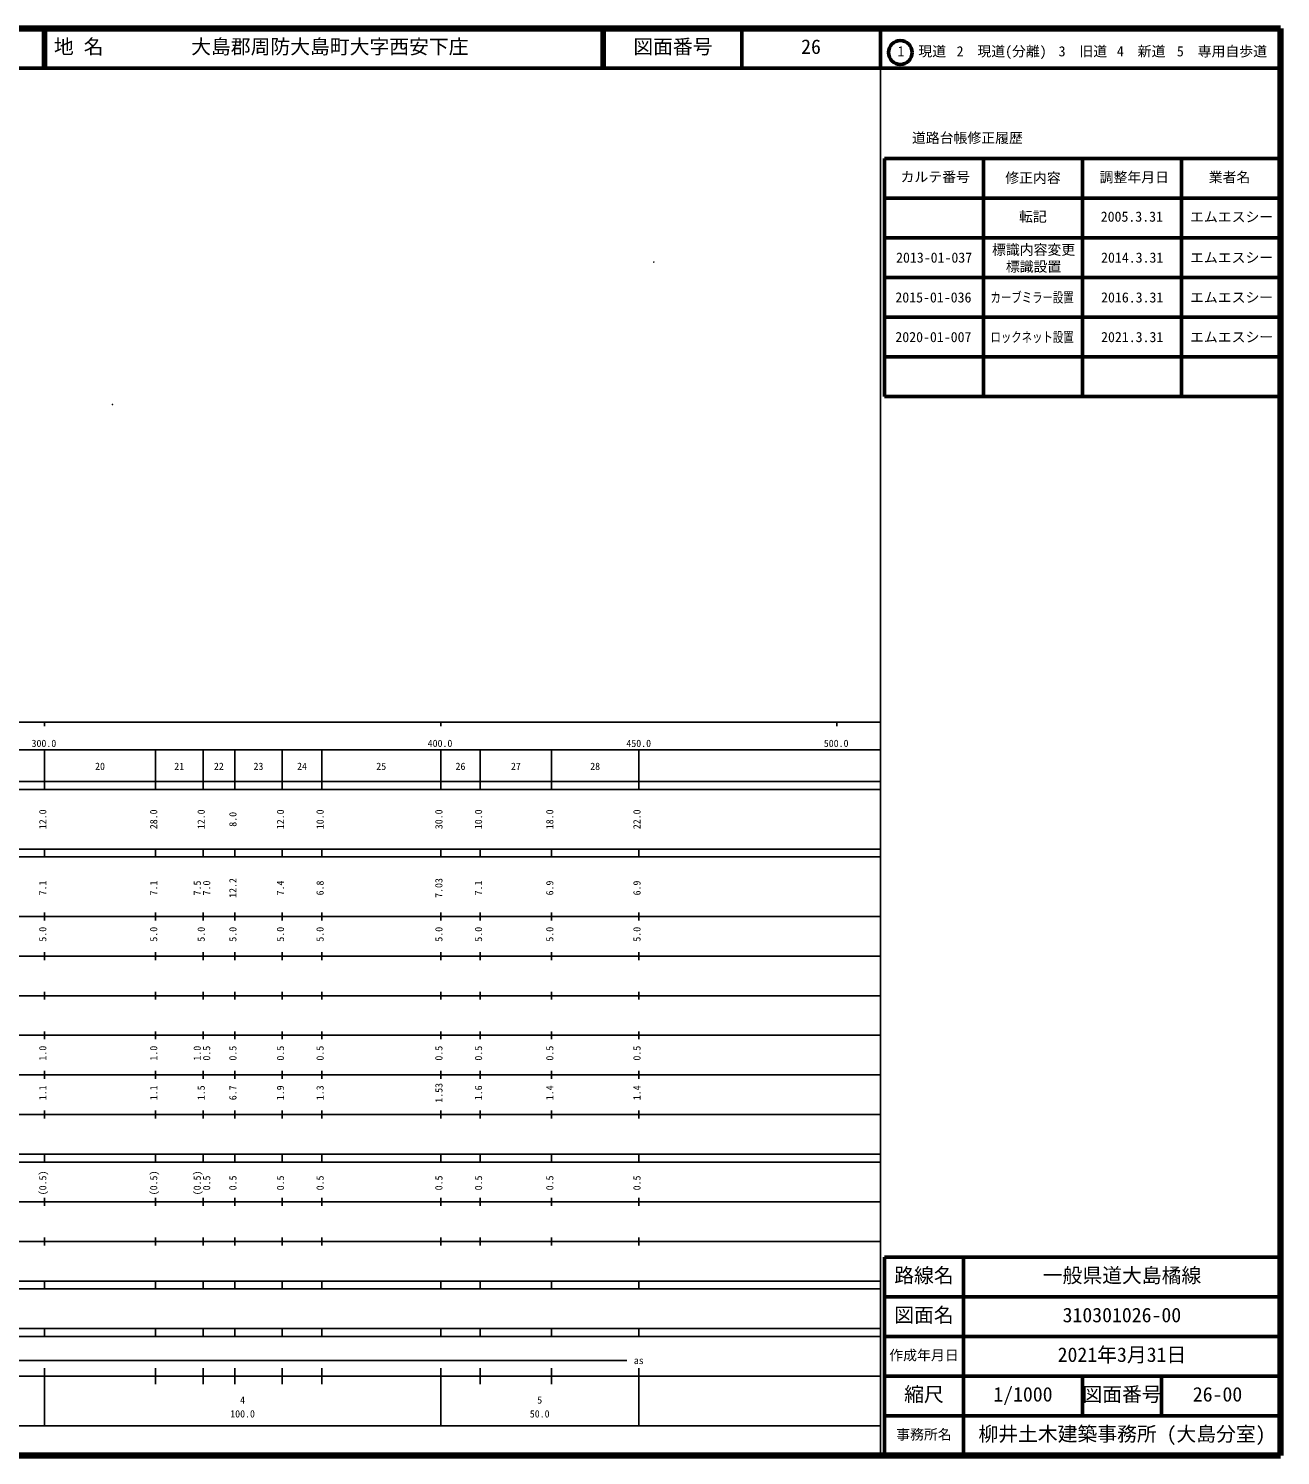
# Model space of a CAD drawing. Units: millimetres on the paper, with parts at other scales. Extents: x 40 to 680, y 20 to 380.
# Drawn here: x 364 to 680, y 20 to 380 of the extents above; entities that cross this region are included whole.
import ezdxf
from ezdxf.enums import TextEntityAlignment as Align

# ---------------------------------------------------------------- set-up
doc = ezdxf.new("R2010")
doc.units = ezdxf.units.MM
for name, color, linetype, lineweight in [('M-OTRS', 6, 'Continuous', 25), ('M-TTL', 2, 'Continuous', 140), ('M-TTL-BAND', 7, 'Continuous', 25), ('M-TTL-FRAM', 2, 'Continuous', 50), ('M-TTL-LINE', 7, 'Continuous', 50)]:
    doc.layers.add(name, color=color, linetype=linetype, lineweight=lineweight)
doc.layers.add('M-TTL-TXT', color=7, linetype='Continuous')
doc.styles.add('ＭＳ ゴシック', font='')
doc.styles.get('ＭＳ ゴシック').set_extended_font_data('MS Gothic')

msp = doc.modelspace()

# ---------------------------------------------------------------- linework, layer by layer
at = {"layer": 'M-OTRS'}
for centre, radius in [((521.789, 321.092), 0.0313), ((521.789, 321.092), 0.025), ((521.789, 321.092), 0.0188), ((521.789, 321.092), 0.0125), ((521.789, 321.092), 0.0063), ((385.162, 285.134), 0.0313), ((385.162, 285.134), 0.025), ((385.162, 285.134), 0.0188), ((385.162, 285.134), 0.0125), ((385.162, 285.134), 0.0063)]:
    msp.add_circle(centre, radius, dxfattribs=at)
at = {"layer": 'M-TTL'}
for p, q in [((680, 380), (40, 380)), ((680, 20), (680, 380)), ((40, 20), (680, 20))]:
    msp.add_line(p, q, dxfattribs=at)
at = {"layer": 'M-TTL-BAND'}
for p, q in [((579, 20), (579, 370)), ((40, 205), (579, 205)), ((368, 205), (368, 204)), ((468, 205), (468, 204)), ((568, 205), (568, 204)), ((68, 198), (579, 198)), ((368, 188), (368, 198)), ((396, 188), (396, 198)), ((408, 188), (408, 198)), ((416, 188), (416, 198)), ((428, 188), (428, 198)), ((438, 188), (438, 198)), ((468, 188), (468, 198)), ((478, 188), (478, 198)), ((496, 188), (496, 198)), ((518, 188), (518, 198)), ((40, 190), (579, 190)), ((40, 188), (579, 188)), ((40, 173), (579, 173)), ((368, 171), (368, 173)), ((396, 171), (396, 173)), ((408, 171), (408, 173)), ((416, 171), (416, 173)), ((428, 171), (428, 173)), ((438, 171), (438, 173)), ((468, 171), (468, 173)), ((478, 171), (478, 173)), ((496, 171), (496, 173)), ((518, 171), (518, 173)), ((40, 171), (579, 171)), ((40, 156), (579, 156)), ((368, 155), (368, 157)), ((396, 155), (396, 157)), ((408, 155), (408, 157)), ((416, 155), (416, 157)), ((428, 155), (428, 157)), ((438, 155), (438, 157)), ((468, 155), (468, 157)), ((478, 155), (478, 157)), ((496, 155), (496, 157)), ((518, 155), (518, 157)), ((46, 146), (579, 146)), ((368, 145), (368, 147)), ((396, 145), (396, 147)), ((408, 145), (408, 147)), ((416, 145), (416, 147)), ((428, 145), (428, 147)), ((438, 145), (438, 147)), ((468, 145), (468, 147)), ((478, 145), (478, 147)), ((496, 145), (496, 147)), ((518, 145), (518, 147)), ((368, 135), (368, 137)), ((396, 135), (396, 137)), ((408, 135), (408, 137)), ((416, 135), (416, 137)), ((428, 135), (428, 137)), ((438, 135), (438, 137)), ((468, 135), (468, 137)), ((478, 135), (478, 137)), ((496, 135), (496, 137)), ((518, 135), (518, 137)), ((52, 136), (579, 136)), ((46, 126), (579, 126)), ((368, 125), (368, 127)), ((396, 125), (396, 127)), ((408, 125), (408, 127)), ((416, 125), (416, 127)), ((428, 125), (428, 127)), ((438, 125), (438, 127)), ((468, 125), (468, 127)), ((478, 125), (478, 127)), ((496, 125), (496, 127)), ((518, 125), (518, 127)), ((52, 116), (579, 116)), ((368, 115), (368, 117)), ((396, 115), (396, 117)), ((408, 115), (408, 117)), ((416, 115), (416, 117)), ((428, 115), (428, 117)), ((438, 115), (438, 117)), ((468, 115), (468, 117)), ((478, 115), (478, 117)), ((496, 115), (496, 117)), ((518, 115), (518, 117)), ((46, 106), (579, 106)), ((368, 105), (368, 107)), ((396, 105), (396, 107)), ((408, 105), (408, 107)), ((416, 105), (416, 107)), ((428, 105), (428, 107)), ((438, 105), (438, 107)), ((468, 105), (468, 107)), ((478, 105), (478, 107)), ((496, 105), (496, 107)), ((518, 105), (518, 107)), ((40, 96), (579, 96)), ((40, 94), (579, 94)), ((368, 94), (368, 96)), ((396, 94), (396, 96)), ((408, 94), (408, 96)), ((416, 94), (416, 96)), ((428, 94), (428, 96)), ((438, 94), (438, 96)), ((468, 94), (468, 96)), ((478, 94), (478, 96)), ((496, 94), (496, 96)), ((518, 94), (518, 96)), ((49, 84), (579, 84)), ((368, 83), (368, 85)), ((396, 83), (396, 85)), ((408, 83), (408, 85)), ((416, 83), (416, 85)), ((428, 83), (428, 85)), ((438, 83), (438, 85)), ((468, 83), (468, 85)), ((478, 83), (478, 85)), ((496, 83), (496, 85)), ((518, 83), (518, 85)), ((40, 74), (579, 74)), ((368, 73), (368, 75)), ((396, 73), (396, 75)), ((408, 73), (408, 75)), ((416, 73), (416, 75)), ((428, 73), (428, 75)), ((438, 73), (438, 75)), ((468, 73), (468, 75)), ((478, 73), (478, 75)), ((496, 73), (496, 75)), ((518, 73), (518, 75)), ((40, 64), (579, 64)), ((40, 62), (579, 62)), ((368, 62), (368, 64)), ((396, 62), (396, 64)), ((408, 62), (408, 64)), ((416, 62), (416, 64)), ((428, 62), (428, 64)), ((438, 62), (438, 64)), ((468, 62), (468, 64)), ((478, 62), (478, 64)), ((496, 62), (496, 64)), ((518, 62), (518, 64)), ((40, 52), (579, 52)), ((368, 50), (368, 52)), ((396, 50), (396, 52)), ((408, 50), (408, 52)), ((416, 50), (416, 52)), ((428, 50), (428, 52)), ((438, 50), (438, 52)), ((468, 50), (468, 52)), ((478, 50), (478, 52)), ((496, 50), (496, 52)), ((518, 50), (518, 52)), ((40, 50), (579, 50)), ((71, 44), (515, 44)), ((40, 40), (579, 40)), ((368, 27.5), (368, 42)), ((396, 38), (396, 42)), ((408, 38), (408, 42)), ((416, 38), (416, 42)), ((428, 38), (428, 42)), ((438, 38), (438, 42)), ((468, 27.5), (468, 42)), ((478, 38), (478, 42)), ((496, 38), (496, 42)), ((518, 27.5), (518, 42)), ((68, 27.5), (579, 27.5))]:
    msp.add_line(p, q, dxfattribs=at)
at = {"layer": 'M-TTL-FRAM'}
for p, q in [((580, 347.197), (580, 287.197)), ((580, 347.197), (680, 347.197)), ((580, 287.197), (680, 287.197)), ((680, 70), (580, 70)), ((580, 70), (580, 20))]:
    msp.add_line(p, q, dxfattribs=at)
at = {"layer": 'M-TTL-LINE'}
for p, q in [((367.75, 380), (367.75, 370)), ((368.25, 380), (368.25, 370)), ((508.747, 380), (508.747, 370)), ((509.247, 380), (509.247, 370)), ((543.996, 380), (543.996, 370)), ((579, 380), (579, 370)), ((40, 370), (680, 370)), ((605, 347.197), (605, 287.197)), ((630, 347.197), (630, 287.197)), ((655, 347.197), (655, 287.197)), ((580, 337.197), (680, 337.197)), ((580, 327.197), (680, 327.197)), ((580, 317.197), (680, 317.197)), ((580, 307.197), (680, 307.197)), ((580, 297.197), (680, 297.197)), ((600, 70), (600, 20)), ((680, 60), (580, 60)), ((680, 50), (580, 50)), ((680, 40), (580, 40)), ((630, 40), (630, 30)), ((650, 40), (650, 30)), ((680, 30), (580, 30))]:
    msp.add_line(p, q, dxfattribs=at)
msp.add_circle((584.031, 373.958), 3, dxfattribs=at)

# ---------------------------------------------------------------- texts
at = {"layer": 'M-TTL-BAND', "style": 'ＭＳ ゴシック'}
for s, p in [('300.0', (364.719, 198.195)), ('400.0', (464.719, 198.195)), ('450.0', (514.875, 198.195)), ('500.0', (564.719, 198.195)), ('20', (380.75, 192.405)), ('21', (400.75, 192.405)), ('22', (410.75, 192.405)), ('23', (420.75, 192.405)), ('24', (431.75, 192.405)), ('25', (451.75, 192.405)), ('26', (471.75, 192.405)), ('27', (485.75, 192.405)), ('28', (505.75, 192.405)), ('as', (516.75, 42.5)), ('4', (417.375, 32.523)), ('5', (492.375, 32.523)), ('100.0', (414.875, 29.033)), ('50.0', (490.5, 29.033))]:
    msp.add_text(s, height=1.833, dxfattribs=at).set_placement(p, align=Align.BOTTOM_LEFT)
for s, p in [('12.0', (369, 178)), ('28.0', (397, 178)), ('12.0', (409, 178)), ('8.0', (417, 178.625)), ('12.0', (429, 178)), ('10.0', (439, 178)), ('30.0', (469, 178)), ('10.0', (479, 178)), ('18.0', (497, 178)), ('22.0', (519, 178)), ('7.1', (369, 161.299)), ('7.1', (397, 161.299)), ('7.5', (408, 161.299)), ('7.0', (410.37, 161.299)), ('12.2', (417, 160.674)), ('7.4', (429, 161.299)), ('6.8', (439, 161.299)), ('7.03', (469, 160.674)), ('7.1', (479, 161.299)), ('6.9', (497, 161.299)), ('6.9', (519, 161.299)), ('5.0', (369, 149.625)), ('5.0', (397, 149.625)), ('5.0', (409, 149.625)), ('5.0', (417, 149.625)), ('5.0', (429, 149.625)), ('5.0', (439, 149.625)), ('5.0', (469, 149.625)), ('5.0', (479, 149.625)), ('5.0', (497, 149.625)), ('5.0', (519, 149.625)), ('1.0', (369, 119.625)), ('1.0', (397, 119.625)), ('1.0', (408, 119.625)), ('0.5', (410.37, 119.625)), ('0.5', (417, 119.625)), ('0.5', (429, 119.625)), ('0.5', (439, 119.625)), ('0.5', (469, 119.625)), ('0.5', (479, 119.625)), ('0.5', (497, 119.625)), ('0.5', (519, 119.625)), ('1.1', (369, 109.625)), ('1.1', (397, 109.625)), ('1.5', (409, 109.625)), ('6.7', (417, 109.625)), ('1.9', (429, 109.625)), ('1.3', (439, 109.625)), ('1.53', (469, 109)), ('1.6', (479, 109.625)), ('1.4', (497, 109.625)), ('1.4', (519, 109.625)), ('(0.5)', (369, 85.639)), ('(0.5)', (397, 85.639)), ('(0.5)', (408, 85.639)), ('0.5', (410.37, 86.889)), ('0.5', (417, 86.889)), ('0.5', (429, 86.889)), ('0.5', (439, 86.889)), ('0.5', (469, 86.889)), ('0.5', (479, 86.889)), ('0.5', (497, 86.889)), ('0.5', (519, 86.889))]:
    msp.add_text(s, height=1.833, rotation=90, dxfattribs=at).set_placement(p, align=Align.BOTTOM_LEFT)
at = {"layer": 'M-TTL-TXT', "style": 'ＭＳ ゴシック'}
for s, height, p in [('地 名', 3.666, (370.38, 372.5)), ('大島郡周防大島町大字西安下庄', 3.666, (405.024, 372.5)), ('図面番号', 3.666, (516.621, 372.5)), ('26', 3.666, (558.996, 372.5)), ('1\u3000現道', 2.566, (583.323, 372.208)), ('2\u3000現道(分離)', 2.566, (598.244, 372.208)), ('3\u3000旧道', 2.566, (623.996, 372.208)), ('4\u3000新道', 2.566, (638.699, 372.208)), ('5\u3000専用自歩道', 2.566, (653.853, 372.208)), ('道路台帳修正履歴', 2.566, (586.968, 350.363)), ('カルテ番号', 2.566, (584.089, 340.527)), ('修正内容', 2.566, (610.509, 340.273)), ('調整年月日', 2.566, (634.339, 340.447)), ('業者名', 2.566, (661.884, 340.447)), ('転記', 2.566, (614, 330.495)), ('2005.3.31', 2.566, (634.625, 330.495)), ('エムエスシー', 2.566, (657.175, 330.439)), ('標識内容変更', 2.566, (607.175, 322.143)), ('2013-01-037', 2.566, (582.962, 320.161)), ('標識設置', 2.566, (610.675, 317.882)), ('2014.3.31', 2.566, (634.712, 320.161)), ('エムエスシー', 2.566, (657.175, 320.161)), ('2015-01-036', 2.566, (582.784, 310.116)), ('2016.3.31', 2.566, (634.712, 310.116)), ('エムエスシー', 2.566, (657.175, 310.116)), ('2020-01-007', 2.566, (582.784, 300.116)), ('2021.3.31', 2.566, (634.712, 300.116)), ('エムエスシー', 2.566, (657.175, 300.116)), ('路線名', 3.666, (582.5, 62.5)), ('一般県道大島橘線', 3.666, (620, 62.5)), ('図面名', 3.666, (582.5, 52.5)), ('310301026-00', 3.666, (625, 52.5)), ('作成年月日', 2.566, (581.25, 43.25)), ('2021年3月31日', 3.666, (623.75, 42.5)), ('縮尺', 3.666, (585, 32.5)), ('1/1000', 3.666, (607.5, 32.5)), ('図面番号', 3.666, (630, 32.5)), ('26-00', 3.666, (657.875, 32.5)), ('事務所名', 2.566, (583, 23.25)), ('柳井土木建築事務所 (大島分室)', 3.666, (603.75, 22.5))]:
    msp.add_text(s, height=height, dxfattribs=at).set_placement(p, align=Align.BOTTOM_LEFT)
at = {"layer": 'M-TTL-TXT', "style": 'ＭＳ ゴシック', "width": 0.75}
for s, p in [('カーブミラー設置', (606.799, 310.116)), ('ロックネット設置', (606.799, 300.116))]:
    msp.add_text(s, height=2.566, dxfattribs=at).set_placement(p, align=Align.BOTTOM_LEFT)

doc.saveas('drawing.dxf')
